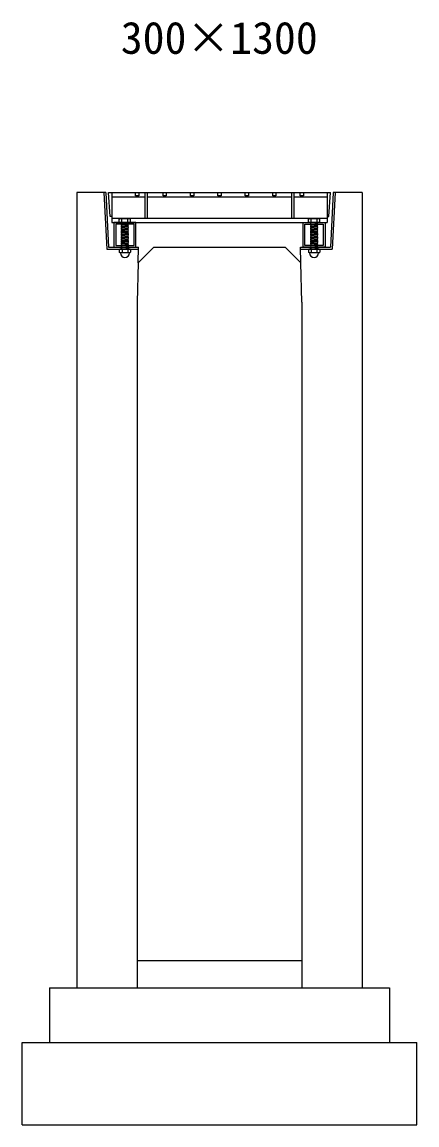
# Model space of a CAD drawing. Units: millimetres, scale not verified. Extents: x -16800 to 16800, y -5940 to 5940.
# Drawn here: x -4669 to -3949, y -3575 to -1564 of the extents above; entities that cross this region are included whole.
import ezdxf
from ezdxf.enums import TextEntityAlignment as Align

# ---------------------------------------------------------------- set-up
doc = ezdxf.new("R2010")
doc.units = ezdxf.units.MM
doc.header["$LTSCALE"] = 20
doc.linetypes.add('DOTTED', pattern=[1.75, 0.25, -1.5])
for name, color, linetype, lineweight in [('0-1_OUTLINE', 3, 'Continuous', 25), ('0-2_TXT', 7, 'Continuous', 25), ('0-6_HATCH', 6, 'Continuous', 25)]:
    doc.layers.add(name, color=color, linetype=linetype, lineweight=lineweight)
doc.styles.add('ＭＳ ゴシック', font='')
doc.styles.get('ＭＳ ゴシック').set_extended_font_data('MS Gothic')

msp = doc.modelspace()

# ---------------------------------------------------------------- linework, layer by layer
at = {"layer": '0-1_OUTLINE'}
for p, q in [((-4516.43, -1875), (-4568.93, -1875)), ((-4568.93, -1875), (-4568.93, -3325)), ((-4048.93, -1875), (-4101.43, -1875)), ((-4048.93, -1875), (-4048.93, -3325)), ((-4428.93, -1975), (-4457.14, -2003.2)), ((-4457.14, -2003.2), (-4458.93, -2075)), ((-4158.93, -2075), (-4160.73, -2003.2)), ((-4458.93, -2075), (-4458.93, -3325)), ((-4158.93, -2075), (-4158.93, -3325)), ((-4458.93, -3275), (-4158.93, -3275)), ((-4618.93, -3325), (-4618.93, -3425)), ((-4618.93, -3325), (-3998.93, -3325)), ((-4568.93, -3325), (-4458.93, -3325)), ((-4158.93, -3325), (-4048.93, -3325)), ((-3998.93, -3325), (-3998.93, -3425)), ((-4668.93, -3575), (-4668.93, -3425)), ((-4668.93, -3425), (-3948.93, -3425)), ((-3948.93, -3575), (-3948.93, -3425)), ((-4668.93, -3575), (-3948.93, -3575))]:
    msp.add_line(p, q, dxfattribs=at)
msp.add_lwpolyline([(-4428.93, -1975), (-4188.93, -1975), (-4160.73, -2003.2)], dxfattribs=at)
at = {"layer": '0-6_HATCH'}
for p, q in [((-4516.43, -1875), (-4511.43, -1975)), ((-4511.43, -1875), (-4106.43, -1875)), ((-4505.43, -1875), (-4505.43, -1930)), ((-4505.43, -1883), (-4444.43, -1883)), ((-4444.43, -1922), (-4444.43, -1875)), ((-4439.93, -1922), (-4439.93, -1875)), ((-4439.93, -1883), (-4177.93, -1883)), ((-4177.93, -1875), (-4177.93, -1922)), ((-4173.43, -1875), (-4173.43, -1922)), ((-4173.43, -1883), (-4112.43, -1883)), ((-4112.43, -1875), (-4112.43, -1930)), ((-4101.43, -1875), (-4106.43, -1975)), ((-4098.23, -1875), (-4103.39, -1978.2)), ((-4505.43, -1922), (-4112.43, -1922)), ((-4505.43, -1930), (-4112.43, -1930)), ((-4491.94, -1930), (-4491.93, -1924)), ((-4470.94, -1930), (-4491.94, -1930)), ((-4489.93, -1922.5), (-4491.93, -1924)), ((-4491.61, -1923.72), (-4489.93, -1922.5)), ((-4472.93, -1922.5), (-4489.93, -1922.5)), ((-4487.94, -1930), (-4474.93, -1930)), ((-4487.94, -1931), (-4486.93, -1930)), ((-4486.93, -1930), (-4486.93, -1924)), ((-4475.93, -1930), (-4475.93, -1924)), ((-4475.93, -1931), (-4474.93, -1930)), ((-4471.26, -1923.72), (-4472.93, -1922.5)), ((-4470.94, -1930), (-4470.94, -1924)), ((-4146.94, -1930), (-4146.93, -1924)), ((-4125.94, -1930), (-4146.94, -1930)), ((-4144.93, -1922.5), (-4146.93, -1924)), ((-4146.61, -1923.72), (-4144.93, -1922.5)), ((-4127.93, -1922.5), (-4144.93, -1922.5)), ((-4142.94, -1930), (-4129.93, -1930)), ((-4142.94, -1931), (-4141.93, -1930)), ((-4141.93, -1930), (-4141.93, -1924)), ((-4130.93, -1930), (-4130.93, -1924)), ((-4130.93, -1931), (-4129.93, -1930)), ((-4126.26, -1923.72), (-4127.93, -1922.5)), ((-4125.94, -1930), (-4125.94, -1924)), ((-4486.93, -1932), (-4487.94, -1931)), ((-4487.94, -1933), (-4486.93, -1932)), ((-4486.93, -1934), (-4487.94, -1933)), ((-4487.94, -1935), (-4486.93, -1934)), ((-4474.93, -1934), (-4487.94, -1935)), ((-4486.93, -1936), (-4487.94, -1935)), ((-4487.94, -1937), (-4486.93, -1936)), ((-4474.93, -1936), (-4487.94, -1937)), ((-4486.93, -1938), (-4487.94, -1937)), ((-4487.94, -1939), (-4486.93, -1938)), ((-4474.93, -1938), (-4487.94, -1939)), ((-4486.93, -1940), (-4487.94, -1939)), ((-4487.94, -1941), (-4486.93, -1940)), ((-4474.93, -1940), (-4487.94, -1941)), ((-4486.93, -1942), (-4487.94, -1941)), ((-4474.93, -1944), (-4487.94, -1945)), ((-4486.93, -1946), (-4487.94, -1945)), ((-4474.93, -1946), (-4487.94, -1947)), ((-4487.94, -1947), (-4486.93, -1946)), ((-4486.93, -1948), (-4487.94, -1947)), ((-4474.93, -1948), (-4487.94, -1949)), ((-4487.94, -1949), (-4486.93, -1948)), ((-4486.93, -1950), (-4487.94, -1949)), ((-4474.93, -1950), (-4487.94, -1951)), ((-4487.94, -1951), (-4486.93, -1950)), ((-4474.93, -1942), (-4487.93, -1943)), ((-4487.93, -1943), (-4486.93, -1942)), ((-4474.93, -1932), (-4475.93, -1931)), ((-4475.93, -1935), (-4474.93, -1934)), ((-4474.93, -1936), (-4475.93, -1935)), ((-4475.93, -1937), (-4474.93, -1936)), ((-4474.93, -1938), (-4475.93, -1937)), ((-4475.93, -1939), (-4474.93, -1938)), ((-4474.93, -1940), (-4475.93, -1939)), ((-4475.93, -1943), (-4474.93, -1942)), ((-4474.93, -1944), (-4475.93, -1943)), ((-4475.93, -1945), (-4474.93, -1944)), ((-4474.93, -1946), (-4475.93, -1945)), ((-4475.93, -1947), (-4474.93, -1946)), ((-4475.93, -1947), (-4474.93, -1948)), ((-4475.93, -1949), (-4474.93, -1948)), ((-4475.93, -1949), (-4474.93, -1950)), ((-4475.93, -1951), (-4474.93, -1950)), ((-4141.93, -1932), (-4142.94, -1931)), ((-4142.94, -1933), (-4141.93, -1932)), ((-4141.93, -1934), (-4142.94, -1933)), ((-4142.94, -1935), (-4141.93, -1934)), ((-4129.93, -1934), (-4142.94, -1935)), ((-4141.93, -1936), (-4142.94, -1935)), ((-4142.94, -1937), (-4141.93, -1936)), ((-4129.93, -1936), (-4142.94, -1937)), ((-4141.93, -1938), (-4142.94, -1937)), ((-4142.94, -1939), (-4141.93, -1938)), ((-4129.93, -1938), (-4142.94, -1939)), ((-4141.93, -1940), (-4142.94, -1939)), ((-4142.94, -1941), (-4141.93, -1940)), ((-4129.93, -1940), (-4142.94, -1941)), ((-4141.93, -1942), (-4142.94, -1941)), ((-4129.93, -1944), (-4142.94, -1945)), ((-4141.93, -1946), (-4142.94, -1945)), ((-4129.93, -1946), (-4142.94, -1947)), ((-4142.94, -1947), (-4141.93, -1946)), ((-4141.93, -1948), (-4142.94, -1947)), ((-4129.93, -1948), (-4142.94, -1949)), ((-4142.94, -1949), (-4141.93, -1948)), ((-4141.93, -1950), (-4142.94, -1949)), ((-4129.93, -1950), (-4142.94, -1951)), ((-4142.94, -1951), (-4141.93, -1950)), ((-4129.93, -1942), (-4142.93, -1943)), ((-4142.93, -1943), (-4141.93, -1942)), ((-4129.93, -1932), (-4130.93, -1931)), ((-4130.93, -1935), (-4129.93, -1934)), ((-4129.93, -1936), (-4130.93, -1935)), ((-4130.93, -1937), (-4129.93, -1936)), ((-4129.93, -1938), (-4130.93, -1937)), ((-4130.93, -1939), (-4129.93, -1938)), ((-4129.93, -1940), (-4130.93, -1939)), ((-4130.93, -1943), (-4129.93, -1942)), ((-4129.93, -1944), (-4130.93, -1943)), ((-4130.93, -1945), (-4129.93, -1944)), ((-4129.93, -1946), (-4130.93, -1945)), ((-4130.93, -1947), (-4129.93, -1946)), ((-4130.93, -1947), (-4129.93, -1948)), ((-4130.93, -1949), (-4129.93, -1948)), ((-4130.93, -1949), (-4129.93, -1950)), ((-4130.93, -1951), (-4129.93, -1950)), ((-4486.93, -1952), (-4487.94, -1951)), ((-4474.93, -1952), (-4487.94, -1953)), ((-4487.94, -1953), (-4486.93, -1952)), ((-4486.93, -1954), (-4487.94, -1953)), ((-4474.93, -1954), (-4487.94, -1955)), ((-4487.94, -1955), (-4486.93, -1954)), ((-4486.93, -1956), (-4487.94, -1955)), ((-4474.93, -1956), (-4487.94, -1957)), ((-4487.94, -1957), (-4486.93, -1956)), ((-4486.93, -1958), (-4487.94, -1957)), ((-4474.93, -1958), (-4487.94, -1959)), ((-4487.94, -1959), (-4486.93, -1958)), ((-4486.93, -1960), (-4487.94, -1959)), ((-4474.93, -1960), (-4487.94, -1961)), ((-4487.94, -1961), (-4486.93, -1960)), ((-4486.93, -1962), (-4487.94, -1961)), ((-4474.93, -1962), (-4487.94, -1963)), ((-4487.94, -1963), (-4486.93, -1962)), ((-4486.93, -1964), (-4487.94, -1963)), ((-4474.93, -1964), (-4487.94, -1965)), ((-4487.94, -1965), (-4486.93, -1964)), ((-4486.93, -1966), (-4487.94, -1965)), ((-4474.93, -1966), (-4487.94, -1967)), ((-4487.94, -1967), (-4486.93, -1966)), ((-4486.93, -1968), (-4487.94, -1967)), ((-4474.93, -1968), (-4487.94, -1969)), ((-4487.94, -1969), (-4486.93, -1968)), ((-4486.93, -1970), (-4487.94, -1969)), ((-4474.93, -1970), (-4487.94, -1971)), ((-4487.94, -1971), (-4486.93, -1970)), ((-4475.93, -1951), (-4474.93, -1952)), ((-4475.93, -1953), (-4474.93, -1952)), ((-4475.93, -1953), (-4474.93, -1954)), ((-4475.93, -1955), (-4474.93, -1954)), ((-4475.93, -1955), (-4474.93, -1956)), ((-4475.93, -1957), (-4474.93, -1956)), ((-4475.93, -1957), (-4474.93, -1958)), ((-4475.93, -1959), (-4474.93, -1958)), ((-4475.93, -1959), (-4474.93, -1960)), ((-4475.93, -1961), (-4474.93, -1960)), ((-4475.93, -1961), (-4474.93, -1962)), ((-4475.93, -1963), (-4474.93, -1962)), ((-4475.93, -1963), (-4474.93, -1964)), ((-4475.93, -1965), (-4474.93, -1964)), ((-4475.93, -1965), (-4474.93, -1966)), ((-4475.93, -1967), (-4474.93, -1966)), ((-4475.93, -1967), (-4474.93, -1968)), ((-4475.93, -1969), (-4474.93, -1968)), ((-4475.93, -1969), (-4474.93, -1970)), ((-4475.93, -1971), (-4474.93, -1970)), ((-4141.93, -1952), (-4142.94, -1951)), ((-4129.93, -1952), (-4142.94, -1953)), ((-4142.94, -1953), (-4141.93, -1952)), ((-4141.93, -1954), (-4142.94, -1953)), ((-4129.93, -1954), (-4142.94, -1955)), ((-4142.94, -1955), (-4141.93, -1954)), ((-4141.93, -1956), (-4142.94, -1955)), ((-4129.93, -1956), (-4142.94, -1957)), ((-4142.94, -1957), (-4141.93, -1956)), ((-4141.93, -1958), (-4142.94, -1957)), ((-4129.93, -1958), (-4142.94, -1959)), ((-4142.94, -1959), (-4141.93, -1958)), ((-4141.93, -1960), (-4142.94, -1959)), ((-4129.93, -1960), (-4142.94, -1961)), ((-4142.94, -1961), (-4141.93, -1960)), ((-4141.93, -1962), (-4142.94, -1961)), ((-4129.93, -1962), (-4142.94, -1963)), ((-4142.94, -1963), (-4141.93, -1962)), ((-4141.93, -1964), (-4142.94, -1963)), ((-4129.93, -1964), (-4142.94, -1965)), ((-4142.94, -1965), (-4141.93, -1964)), ((-4141.93, -1966), (-4142.94, -1965)), ((-4129.93, -1966), (-4142.94, -1967)), ((-4142.94, -1967), (-4141.93, -1966)), ((-4141.93, -1968), (-4142.94, -1967)), ((-4129.93, -1968), (-4142.94, -1969)), ((-4142.94, -1969), (-4141.93, -1968)), ((-4141.93, -1970), (-4142.94, -1969)), ((-4129.93, -1970), (-4142.94, -1971)), ((-4142.94, -1971), (-4141.93, -1970)), ((-4130.93, -1951), (-4129.93, -1952)), ((-4130.93, -1953), (-4129.93, -1952)), ((-4130.93, -1953), (-4129.93, -1954)), ((-4130.93, -1955), (-4129.93, -1954)), ((-4130.93, -1955), (-4129.93, -1956)), ((-4130.93, -1957), (-4129.93, -1956)), ((-4130.93, -1957), (-4129.93, -1958)), ((-4130.93, -1959), (-4129.93, -1958)), ((-4130.93, -1959), (-4129.93, -1960)), ((-4130.93, -1961), (-4129.93, -1960)), ((-4130.93, -1961), (-4129.93, -1962)), ((-4130.93, -1963), (-4129.93, -1962)), ((-4130.93, -1963), (-4129.93, -1964)), ((-4130.93, -1965), (-4129.93, -1964)), ((-4130.93, -1965), (-4129.93, -1966)), ((-4130.93, -1967), (-4129.93, -1966)), ((-4130.93, -1967), (-4129.93, -1968)), ((-4130.93, -1969), (-4129.93, -1968)), ((-4130.93, -1969), (-4129.93, -1970)), ((-4130.93, -1971), (-4129.93, -1970)), ((-4511.43, -1975), (-4456.43, -1975)), ((-4490.78, -1978.2), (-4491.64, -1978.85)), ((-4491.64, -1978.85), (-4491.64, -1984.03)), ((-4489.95, -1985), (-4491.64, -1984.03)), ((-4472.09, -1978.2), (-4490.78, -1978.2)), ((-4489.95, -1985.33), (-4489.95, -1985)), ((-4472.92, -1985), (-4489.95, -1985)), ((-4472.92, -1985.33), (-4489.95, -1985.33)), ((-4486.93, -1972), (-4487.94, -1971)), ((-4487.93, -1973), (-4486.93, -1972)), ((-4486.93, -1974), (-4487.93, -1973)), ((-4487.93, -1975), (-4486.93, -1974)), ((-4486.93, -1976), (-4487.93, -1975)), ((-4487.93, -1977), (-4486.93, -1976)), ((-4486.93, -1978), (-4487.93, -1977)), ((-4487.12, -1978.2), (-4486.93, -1978)), ((-4487.12, -1978.2), (-4475.12, -1978.2)), ((-4486.54, -1978.85), (-4486.54, -1984.03)), ((-4476.33, -1978.85), (-4476.33, -1984.03)), ((-4475.93, -1971), (-4474.93, -1972)), ((-4475.93, -1973), (-4474.93, -1972)), ((-4475.93, -1973), (-4474.93, -1974)), ((-4475.93, -1975), (-4474.93, -1974)), ((-4475.93, -1975), (-4474.93, -1976)), ((-4475.93, -1977), (-4474.93, -1976)), ((-4475.93, -1977), (-4474.93, -1978)), ((-4475.12, -1978.2), (-4474.93, -1978)), ((-4472.92, -1985), (-4471.23, -1984.03)), ((-4472.92, -1985.33), (-4472.92, -1985)), ((-4472.09, -1978.2), (-4471.23, -1978.85)), ((-4471.23, -1978.85), (-4471.23, -1984.03)), ((-4457.14, -2003.2), (-4456.43, -1975)), ((-4160.73, -2003.2), (-4161.43, -1975)), ((-4161.43, -1975), (-4106.43, -1975)), ((-4161.35, -1978.2), (-4103.39, -1978.2)), ((-4145.78, -1978.2), (-4146.64, -1978.85)), ((-4146.64, -1978.85), (-4146.64, -1984.03)), ((-4144.95, -1985), (-4146.64, -1984.03)), ((-4127.09, -1978.2), (-4145.78, -1978.2)), ((-4144.95, -1985.33), (-4144.95, -1985)), ((-4127.92, -1985), (-4144.95, -1985)), ((-4127.92, -1985.33), (-4144.95, -1985.33)), ((-4141.93, -1972), (-4142.94, -1971)), ((-4142.93, -1973), (-4141.93, -1972)), ((-4141.93, -1974), (-4142.93, -1973)), ((-4142.93, -1975), (-4141.93, -1974)), ((-4141.93, -1976), (-4142.93, -1975)), ((-4142.93, -1977), (-4141.93, -1976)), ((-4141.93, -1978), (-4142.93, -1977)), ((-4142.12, -1978.2), (-4141.93, -1978)), ((-4142.12, -1978.2), (-4130.12, -1978.2)), ((-4141.54, -1978.85), (-4141.54, -1984.03)), ((-4131.33, -1978.85), (-4131.33, -1984.03)), ((-4130.93, -1971), (-4129.93, -1972)), ((-4130.93, -1973), (-4129.93, -1972)), ((-4130.93, -1973), (-4129.93, -1974)), ((-4130.93, -1975), (-4129.93, -1974)), ((-4130.93, -1975), (-4129.93, -1976)), ((-4130.93, -1977), (-4129.93, -1976)), ((-4130.93, -1977), (-4129.93, -1978)), ((-4130.12, -1978.2), (-4129.93, -1978)), ((-4127.92, -1985), (-4126.23, -1984.03)), ((-4127.92, -1985.33), (-4127.92, -1985)), ((-4127.09, -1978.2), (-4126.23, -1978.85)), ((-4126.23, -1978.85), (-4126.23, -1984.03))]:
    msp.add_line(p, q, dxfattribs=at)
at = {"layer": '0-6_HATCH', "linetype": 'DOTTED'}
for p, q in [((-4474.93, -1930), (-4487.94, -1931)), ((-4129.93, -1930), (-4142.94, -1931)), ((-4474.93, -1932), (-4487.94, -1933)), ((-4129.93, -1932), (-4142.94, -1933)), ((-4474.93, -1972), (-4487.93, -1973)), ((-4474.93, -1974), (-4487.93, -1975)), ((-4474.93, -1976), (-4487.93, -1977)), ((-4129.93, -1972), (-4142.93, -1973)), ((-4129.93, -1974), (-4142.93, -1975)), ((-4129.93, -1976), (-4142.93, -1977))]:
    msp.add_line(p, q, dxfattribs=at)
at = {"layer": '0-6_HATCH'}
for points in [[(-4519.64, -1875), (-4514.48, -1978.2), (-4456.51, -1978.2)], [(-4505.43, -1919), (-4508.43, -1919), (-4511.43, -1875)], [(-4455.93, -1875), (-4455.93, -1881), (-4461.93, -1881), (-4461.93, -1875)], [(-4405.93, -1875), (-4405.93, -1881), (-4411.93, -1881), (-4411.93, -1875)], [(-4355.93, -1875), (-4355.93, -1881), (-4361.93, -1881), (-4361.93, -1875)], [(-4305.93, -1875), (-4305.93, -1881), (-4311.93, -1881), (-4311.93, -1875)], [(-4255.93, -1875), (-4255.93, -1881), (-4261.93, -1881), (-4261.93, -1875)], [(-4205.93, -1875), (-4205.93, -1881), (-4211.93, -1881), (-4211.93, -1875)], [(-4155.93, -1875), (-4155.93, -1881), (-4161.93, -1881), (-4161.93, -1875)], [(-4112.43, -1919), (-4109.43, -1919), (-4106.43, -1875)], [(-4487.94, -1945), (-4486.93, -1944), (-4487.93, -1943)], [(-4474.93, -1934), (-4475.93, -1933), (-4474.93, -1932)], [(-4474.93, -1942), (-4475.93, -1941), (-4474.93, -1940)], [(-4142.94, -1945), (-4141.93, -1944), (-4142.93, -1943)], [(-4129.93, -1934), (-4130.93, -1933), (-4129.93, -1932)], [(-4129.93, -1942), (-4130.93, -1941), (-4129.93, -1940)]]:
    msp.add_lwpolyline(points, dxfattribs=at)
for points in [[(-4501.43, -1930), (-4501.43, -1975), (-4461.43, -1975), (-4461.43, -1930)], [(-4116.43, -1930), (-4116.43, -1975), (-4156.43, -1975), (-4156.43, -1930)], [(-4498.23, -1933.2), (-4498.23, -1971.8), (-4464.63, -1971.8), (-4464.63, -1933.2)], [(-4119.63, -1933.2), (-4119.63, -1971.8), (-4153.23, -1971.8), (-4153.23, -1933.2)]]:
    msp.add_lwpolyline(points, close=True, dxfattribs=at)
for centre, radius, start, end in [((-4489.43, -1926.62), 3.62, 46.39563, 133.60437), ((-4481.44, -1938.62), 15.62, 69.39075, 110.60925), ((-4473.43, -1926.62), 3.62, 46.39563, 133.60437), ((-4144.43, -1926.62), 3.62, 46.39563, 133.60437), ((-4136.44, -1938.62), 15.62, 69.39075, 110.60925), ((-4128.43, -1926.62), 3.62, 46.39563, 133.60437), ((-4489.09, -1983.54), 5.35, 61.49832, 118.50684), ((-4489.09, -1979.33), 5.35, 241.49843, 298.50089), ((-4481.44, -1985.33), 8.19, 180, 359.99995), ((-4481.44, -1998.61), 20.42, 75.52621, 104.47362), ((-4481.44, -1964.26), 20.42, 255.52638, 284.47374), ((-4473.78, -1983.54), 5.35, 61.49231, 118.50169), ((-4473.78, -1979.33), 5.35, 241.49989, 298.5), ((-4144.09, -1983.54), 5.35, 61.49832, 118.50684), ((-4144.09, -1979.33), 5.35, 241.49843, 298.50089), ((-4136.44, -1985.33), 8.19, 180, 359.99995), ((-4136.44, -1998.61), 20.42, 75.52621, 104.47362), ((-4136.44, -1964.26), 20.42, 255.52638, 284.47374), ((-4128.78, -1983.54), 5.35, 61.49231, 118.50169), ((-4128.78, -1979.33), 5.35, 241.49989, 298.5)]:
    msp.add_arc(centre, radius, start, end, dxfattribs=at)

# ---------------------------------------------------------------- texts
at = {"layer": '0-2_TXT', "style": 'ＭＳ ゴシック'}
msp.add_text('300×1300', height=58.65, dxfattribs=at).set_placement((-4488.93, -1640), align=Align.BOTTOM_LEFT)

doc.saveas('drawing.dxf')
